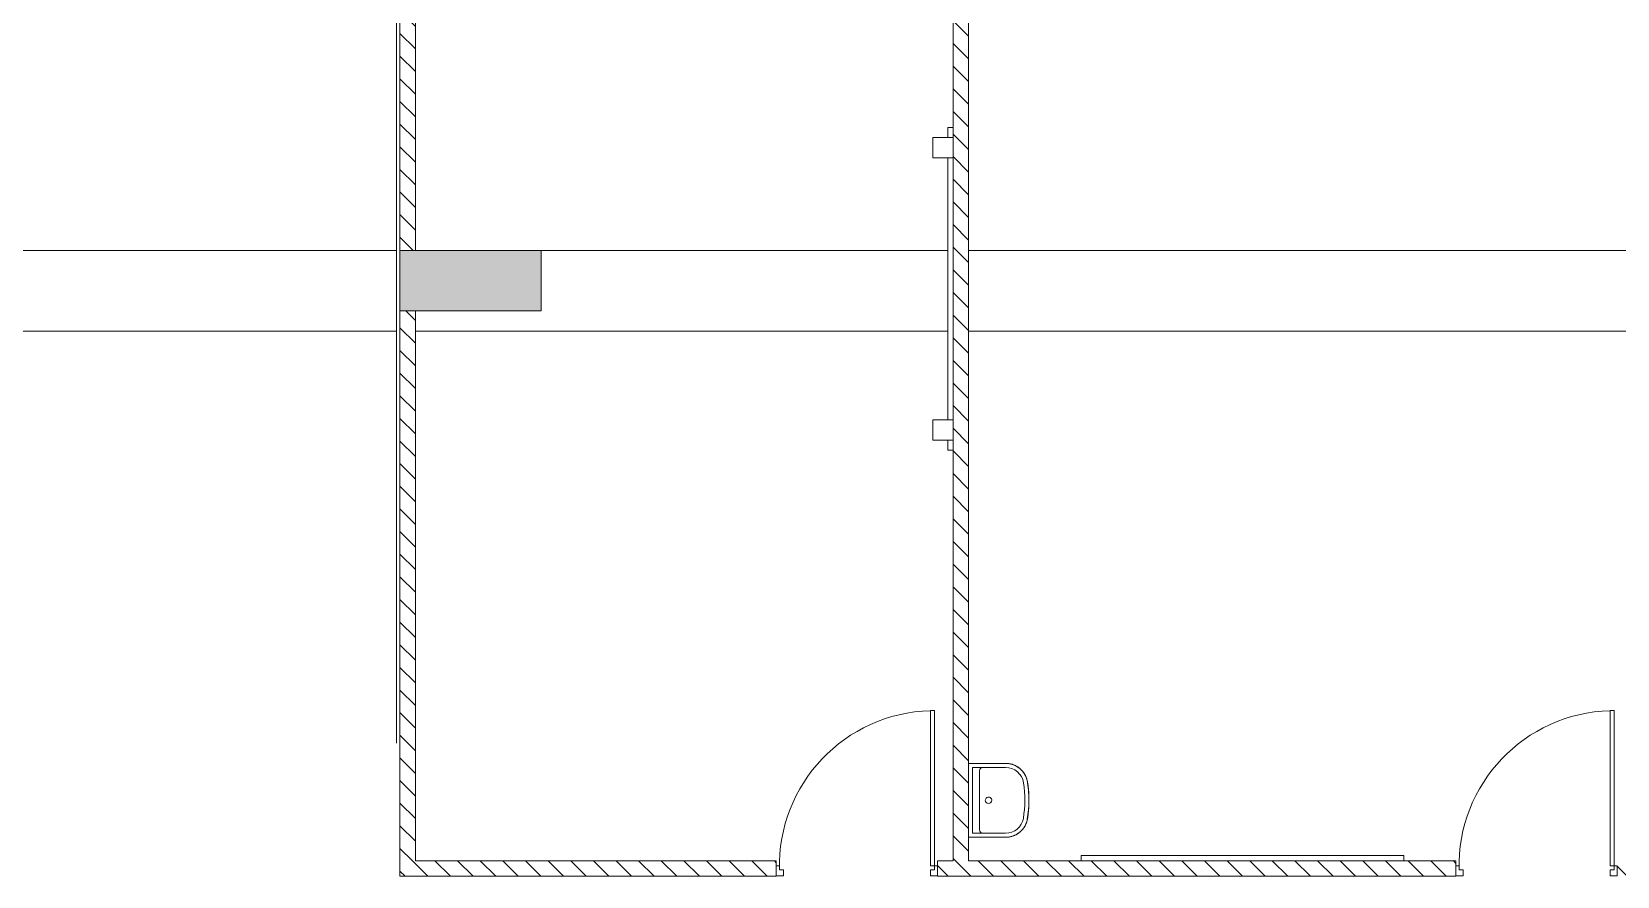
# Model space of a CAD drawing. Header units: millimetres. Extents: x -106145 to 154907, y -84585 to 152038.
# Drawn here: x 104189 to 115986, y 26390 to 32672 of the extents above; entities that cross this region are included whole.
import ezdxf

# ---------------------------------------------------------------- set-up
doc = ezdxf.new("R2010")
doc.units = ezdxf.units.MM
for name, color, linetype, lineweight in [('A-DOOR', 31, 'Continuous', 5), ('A-DOOR-FRAM', 31, 'Continuous', 9), ('A-WALL', 113, 'Continuous', 5), ('A-WALL-PATT', 111, 'Continuous', 5), ('E-COMM', 2, 'Continuous', 5), ('E-DATA', 2, 'Continuous', 5), ('P-SANR-FIXT', 6, 'Continuous', 5), ('S-COLS', 52, 'Continuous', 5)]:
    doc.layers.add(name, color=color, linetype=linetype, lineweight=lineweight)
pattern_1 = [(315, (0, 0), (84.19025, 84.19025), [])]

# ---------------------------------------------------------------- blocks, each defined once
blk = doc.blocks.new('Structural Columns 4 - Structural Columns 4-3006467-Site Plan')
at = {"layer": 'S-COLS', "color": 41}
for p, q in [((106904, 31045), (103849, 31045)), ((111004, 31045), (107979, 31045)), ((116101, 31045), (111159, 31045)), ((103849, 30445), (106904, 30445)), ((107044, 30445), (111004, 30445)), ((111159, 30445), (116101, 30445))]:
    blk.add_line(p, q, dxfattribs=at)
blk = doc.blocks.new('DC_SglFl-W-Int - FIRE 1_2 WALL OPENING_TYPE A-15005718-Site Plan')
at = {"layer": 'A-DOOR', "color": 121, "lineweight": 9}
for p, q in [((547, 20), (547, 1174)), ((547, 1174), (577, 1174)), ((577, 1174), (577, 20)), ((577, 20), (547, 20))]:
    blk.add_line(p, q, dxfattribs=at)
at = {"layer": 'A-DOOR', "color": 41}
blk.add_arc((577, 20), 1154, 91.4892, 181.4892, dxfattribs=at)
at = {"layer": 'A-DOOR-FRAM', "color": 121}
for p, q in [((-600, -55), (-600, 20)), ((-600, 20), (-577, 20)), ((-577, -10), (-577, 20)), ((577, 20), (600, 20)), ((577, -10), (577, 20)), ((600, 20), (600, -55)), ((-547, -55), (-600, -55)), ((-577, -10), (-547, -10)), ((-547, -10), (-547, -55)), ((547, -10), (577, -10)), ((547, -55), (547, -10)), ((600, -55), (547, -55))]:
    blk.add_line(p, q, dxfattribs=at)
blk = doc.blocks.new('data_smart_board - 2400x1200-V25-Site Plan')
at = {"layer": 'E-DATA', "color": 41}
for p, q in [((111004, 22460), (111044, 22460)), ((111004, 22460), (111004, 22385)), ((111004, 22235), (111004, 20285)), ((111004, 20135), (111004, 20060)), ((111044, 20060), (111004, 20060))]:
    blk.add_line(p, q, dxfattribs=at)
blk = doc.blocks.new('comm_ speaker face - 150x150x150-4534893-Site Plan')
at = {"layer": 'E-COMM', "color": 41}
for p, q in [((110894, 22235), (110894, 22385)), ((111044, 22385), (110894, 22385)), ((111044, 22385), (111044, 22235)), ((110894, 22235), (111044, 22235))]:
    blk.add_line(p, q, dxfattribs=at)
blk = doc.blocks.new('BASIN_handwash_Type_B - HYBA-010-V26-Site Plan')
at = {"layer": 'P-SANR-FIXT', "color": 41}
for p, q in [((-275, 500), (-275, 224)), ((-275, 224), (-275, 500)), ((-275, 500), (-275, 351)), ((275, 224), (275, 500)), ((275, 224), (275, 500)), ((275, 351), (275, 500)), ((245, 470), (-245, 470)), ((-245, 470), (-245, 224)), ((-245, 351), (-245, 470)), ((220, 418), (-220, 418)), ((245, 470), (245, 224)), ((245, 470), (245, 351))]:
    blk.add_line(p, q, dxfattribs=at)
at = {"layer": 'P-SANR-FIXT', "color": 41, "flags": 128}
for points in [[(-275, 224), (-275, 217), (-274, 211), (-274, 204), (-273, 198), (-272, 191), (-270, 185), (-269, 178), (-267, 172), (-264, 166), (-262, 160), (-259, 154), (-256, 148), (-253, 142), (-250, 136), (-246, 131), (-242, 126), (-238, 120), (-234, 115), (-230, 110), (-225, 106), (-220, 101), (-215, 97), (-210, 93), (-205, 89), (-199, 85), (-193, 82), (-188, 79), (-182, 76), (-176, 73), (-170, 70), (-163, 68), (-157, 66), (-151, 64), (-144, 63), (-139, 62)], [(135, 61), (141, 62), (148, 63), (154, 65), (161, 67), (167, 69), (173, 72), (179, 74), (185, 77), (191, 80), (197, 84), (202, 87), (207, 91), (213, 95), (218, 99), (223, 104), (227, 108), (232, 113), (236, 118), (240, 123), (244, 128), (248, 134), (252, 139), (255, 145), (258, 151), (261, 157), (263, 163), (266, 169), (268, 176), (270, 182), (271, 188), (272, 195), (273, 201), (274, 208), (275, 214), (275, 221)], [(-139, 62), (-106, 57), (-73, 53), (-51, 52)], [(-46, 51), (-40, 51), (-6, 50), (27, 50), (41, 51)], [(47, 51), (61, 52), (94, 55), (127, 60), (135, 61)]]:
    blk.add_lwpolyline(points, dxfattribs=at)
at = {"layer": 'P-SANR-FIXT', "color": 41}
for centre, radius, start, end in [((-220, 393), 25, 90, 180), ((0, 351), 24.2, 90, 270), ((0, 351), 24.2, 270, 90), ((220, 393), 25, 360, 90)]:
    blk.add_arc(centre, radius, start, end, dxfattribs=at)
for centre, major_axis, start_param, end_param in [((-110, 224), (165, 0), 3.141593, 4.534908), ((-110, 224), (135, 0), 3.141593, 4.533834), ((110, 224), (-135, 0), 1.722189, 3.141593), ((110, 224), (165, 0), 4.864844, 6.283185), ((0, 884), (834, 0), 4.544999, 4.874825), ((0, 884), (804, 0), 4.545194, 4.875019)]:
    blk.add_ellipse(centre, major_axis=major_axis, ratio=0.999048, start_param=start_param, end_param=end_param, dxfattribs=at)
for points, knots in [([(-275, 224), (-275, 218), (-274, 205), (-271, 189), (-268, 177), (-265, 168), (-262, 159), (-258, 150), (-253, 142), (-248, 134), (-242, 126), (-237, 118), (-230, 111), (-223, 104), (-216, 98), (-209, 92), (-201, 86), (-193, 81), (-184, 77), (-173, 71), (-158, 66), (-145, 63), (-139, 62)], [0, 0, 0, 0, 0.083333, 0.166667, 0.208333, 0.25, 0.291667, 0.333333, 0.375, 0.416667, 0.458333, 0.5, 0.541667, 0.583333, 0.625, 0.666667, 0.708333, 0.75, 0.791667, 0.833333, 0.916667, 1, 1, 1, 1]), ([(135, 61), (141, 62), (154, 65), (170, 70), (181, 75), (190, 80), (199, 85), (207, 90), (214, 96), (222, 103), (229, 109), (235, 117), (241, 124), (247, 132), (252, 140), (257, 149), (261, 158), (265, 167), (268, 176), (271, 189), (274, 204), (275, 217), (275, 224)], [0, 0, 0, 0, 0.083333, 0.166667, 0.208333, 0.25, 0.291667, 0.333333, 0.375, 0.416667, 0.458333, 0.5, 0.541667, 0.583333, 0.625, 0.666667, 0.708333, 0.75, 0.791667, 0.833333, 0.916667, 1, 1, 1, 1]), ([(-139, 62), (-124, 59), (-94, 55), (-33, 50), (29, 50), (89, 54), (120, 58), (135, 61)], [0, 0, 0, 0, 0.166667, 0.333333, 0.666667, 0.833333, 1, 1, 1, 1])]:
    blk.add_open_spline(points, degree=3, knots=knots, dxfattribs=at)
blk = doc.blocks.new('data_smart_board - 2400x1200-4564241-Site Plan')
at = {"layer": 'E-DATA', "color": 41}
for p, q in [((117934, 24475), (120334, 24475)), ((117934, 24435), (117934, 24475)), ((117934, 24435), (120334, 24435)), ((120334, 24475), (120334, 24435))]:
    blk.add_line(p, q, dxfattribs=at)
blk = doc.blocks.new('MM-HOSPITAL BLOCK-C_2022_05_03_CENTRAL_rvt-1-Site Plan')
at = {"layer": 'A-WALL-PATT'}
h = blk.add_hatch(dxfattribs=at)
h.set_pattern_fill('FP_10', color=90, style=0, pattern_type=2)
h.set_pattern_definition(pattern_1)
h.paths.add_polyline_path([(107044, 31045), (107044, 34995), (106929, 34995), (106929, 31045)], flags=0)
h = blk.add_hatch(dxfattribs=at)
h.set_pattern_fill('FP_10', color=90, style=0, pattern_type=2)
h.set_pattern_definition(pattern_1)
h.paths.add_polyline_path([(111044, 26505), (111159, 26505), (111159, 34995), (111044, 34995), (111044, 26652)], flags=0)
h = blk.add_hatch(dxfattribs=at)
h.set_pattern_fill('FP_10', color=90, style=0, pattern_type=2)
h.set_pattern_definition(pattern_1)
h.paths.add_polyline_path([(107044, 26505), (107044, 30595), (106929, 30595), (106929, 26505)], flags=0)
h = blk.add_hatch(dxfattribs=at)
h.set_pattern_fill('FP_10', color=90, style=0, pattern_type=2)
h.set_pattern_definition(pattern_1)
h.paths.add_polyline_path([(116331, 26390), (116331, 26505), (115986, 26505), (115986, 26390)], flags=0)
h.paths.add_polyline_path([(114786, 26390), (114786, 26505), (110929, 26505), (110929, 26390), (112178, 26390)], flags=0)
h.paths.add_polyline_path([(109729, 26390), (109729, 26505), (106929, 26505), (106929, 26390), (107977, 26390)], flags=0)
at = {"layer": 'S-COLS'}
blk.add_hatch(color=256, dxfattribs=at).paths.add_polyline_path([(106929, 30595), (107979, 30595), (107977, 31045), (106929, 31045)], flags=0)
at = {"layer": 'A-WALL', "color": 41}
blk.add_line((106904, 27380), (106904, 35110), dxfattribs=at)
at = {"layer": 'A-WALL', "color": 61, "lineweight": 18}
for p, q in [((106929, 34995), (106929, 31045)), ((107044, 31045), (107044, 34995)), ((111044, 34995), (111044, 31885)), ((111159, 26505), (111159, 34995)), ((111044, 31735), (111044, 29785)), ((106929, 31045), (107044, 31045)), ((106929, 30595), (106929, 26505)), ((106929, 30595), (107044, 30595)), ((107044, 26505), (107044, 30595)), ((111044, 29635), (111044, 26505)), ((106929, 26390), (106929, 26505)), ((109729, 26505), (107044, 26505)), ((109729, 26390), (109729, 26505)), ((111044, 26505), (110929, 26505)), ((110929, 26390), (110929, 26505)), ((111997, 26505), (111159, 26505)), ((114786, 26505), (114397, 26505)), ((114786, 26390), (114786, 26505)), ((106929, 26390), (109729, 26390)), ((110929, 26390), (114786, 26390))]:
    blk.add_line(p, q, dxfattribs=at)
at = {"layer": 'S-COLS', "color": 41}
for p, q in [((106929, 30595), (106929, 31045)), ((106929, 31045), (107979, 31045)), ((107979, 30595), (107979, 31045)), ((107979, 30595), (106929, 30595))]:
    blk.add_line(p, q, dxfattribs=at)
at = {"color": 253, "lineweight": 5}
for name, p in [('Structural Columns 4 - Structural Columns 4-3006467-Site Plan', (0, 0)), ('comm_ speaker face - 150x150x150-4534893-Site Plan', (0, 9500)), ('data_smart_board - 2400x1200-V25-Site Plan', (0, 9500)), ('comm_ speaker face - 150x150x150-4534893-Site Plan', (0, 7400)), ('DC_SglFl-W-Int - FIRE 1_2 WALL OPENING_TYPE A-15005718-Site Plan', (110329, 26448)), ('DC_SglFl-W-Int - FIRE 1_2 WALL OPENING_TYPE A-15005718-Site Plan', (115386, 26448))]:
    blk.add_blockref(name, p, dxfattribs=at)
for name, p, rotation in [('BASIN_handwash_Type_B - HYBA-010-V26-Site Plan', (111659, 26955), 89.99999999999984), ('data_smart_board - 2400x1200-4564241-Site Plan', (232331, 50980), 180)]:
    blk.add_blockref(name, p, dxfattribs=dict(at, rotation=rotation))

msp = doc.modelspace()

# ---------------------------------------------------------------- block references
at = {"lineweight": 5}
msp.add_blockref('MM-HOSPITAL BLOCK-C_2022_05_03_CENTRAL_rvt-1-Site Plan', (0, 0), dxfattribs=at)

doc.saveas('drawing.dxf')
